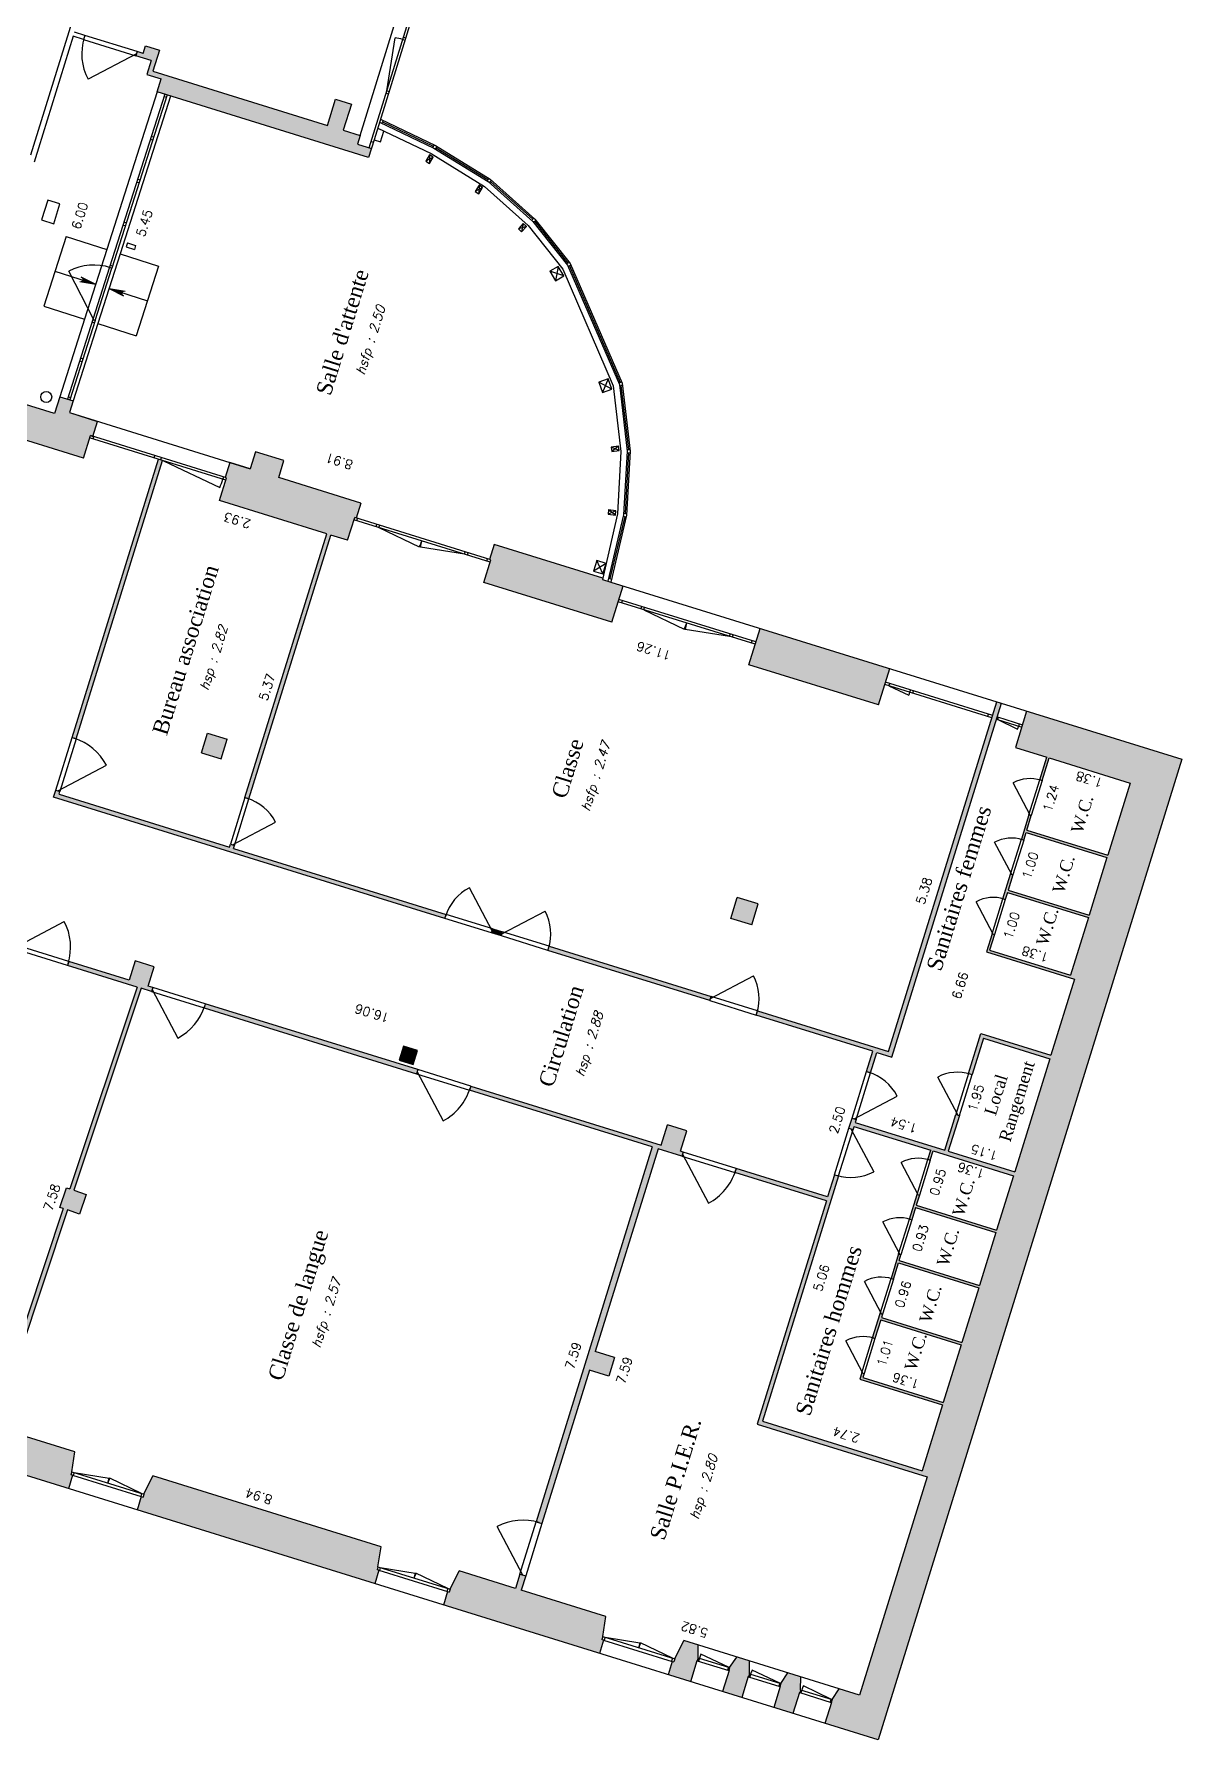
# Model space of a CAD drawing. Header units: metres. Extents: x -1642643 to 2228512, y -1236052 to 2422133.
# Drawn here: x 542925 to 561757, y -54470 to -26502 of the extents above; entities that cross this region are included whole.
import ezdxf
from ezdxf.enums import TextEntityAlignment as Align

# ---------------------------------------------------------------- set-up
doc = ezdxf.new("R2010")
doc.units = ezdxf.units.M
for name, color, linetype in [('ALTIMETRIE', 10, 'Continuous'), ('APPLAT-GRIS', 253, 'Continuous'), ('COTATION-PLANI', 4, 'Continuous'), ('ESCALIER', 100, 'Continuous'), ('FENETRE', 32, 'Continuous'), ('FENETRE-OUVRANT', 213, 'Continuous'), ('HABILLAGE', 200, 'Continuous'), ('IPN', 50, 'Continuous'), ('MUR', 130, 'Continuous'), ('PORTE', 213, 'Continuous'), ('TEXTES-PIECES', 23, 'Continuous')]:
    doc.layers.add(name, color=color, linetype=linetype)
doc.layers.add('Seuils', color=7, linetype='Continuous', plot=False)
doc.styles.add('Simplex 1.5', font='simplex.shx', dxfattribs={"height": 0.075})
doc.styles.add('Times 3.0', font='times.ttf', dxfattribs={"height": 0.15})

msp = doc.modelspace()

# ---------------------------------------------------------------- hatches: boundary and pattern name
at = {"layer": 'APPLAT-GRIS'}
for points in [[(544873.64576, -27109.68588), (544980.25197, -26765.83254), (544751.01641, -26694.76174), (544712.51973, -26818.931), (544617.00491, -26789.31816), (544596.27593, -26856.17853), (544844.61445, -26933.17191), (544773.54364, -27162.40746), (545012.33068, -27236.43955), (544944.74965, -27448.46158), (548413.62248, -28523.92994), (548458.78949, -28378.24586), (548229.55394, -28307.17506), (548273.97319, -28163.90283), (547996.98023, -28078.02561), (548130.23799, -27648.20894), (547872.34798, -27568.25428), (547739.09022, -27998.07095)], [(528606.90125, -28180.67748), (528432.18552, -28744.2149), (530824.83164, -29486.01643), (530922.554, -29170.81754), (532116.4892, -29540.97799), (532018.76684, -29856.17688), (535481.17889, -30929.64218), (535267.96648, -31617.34885), (535382.58425, -31652.88425), (535477.34533, -31347.23684), (535802.0957, -31447.92048), (535813.94084, -31409.71456), (535794.83787, -31403.79199), (535910.32793, -31031.28421), (537343.05016, -31475.47675), (537227.5601, -31847.98453), (537208.45714, -31842.06196), (537196.61201, -31880.26789), (538486.06201, -32280.04117), (538613.39721, -31869.32747), (543732.99131, -33456.57547), (543848.48137, -33084.06769), (543891.46304, -33097.39346), (543967.70865, -32851.4668), (543504.60769, -32707.88978), (543565.55865, -32517.39504), (543346.39522, -32449.44694), (543258.87393, -32723.2865)], [(544963.71106, -33471.70507), (543548.21751, -38037.31325), (543615.07788, -38058.04223), (545030.57143, -33492.43406)], [(546938.21941, -33772.42599), (547024.09664, -33495.43303), (546556.07404, -33350.33013), (546470.19682, -33627.3231), (546135.89496, -33523.67817), (546059.64935, -33769.60483), (546083.52805, -33777.00804), (545968.03799, -34149.51582), (547725.51059, -34694.392), (546384.04913, -39021.21314), (546450.9095, -39041.94212), (547792.37096, -34715.12099), (548069.36393, -34800.99821), (548184.85399, -34428.49043), (548208.73269, -34435.89364), (548284.97831, -34189.96698)], [(550472.26758, -34868.10092), (550396.02196, -35114.02758), (550419.90067, -35121.43079), (550304.41061, -35493.93857), (552405.73655, -36145.42096), (552590.52132, -35549.40634), (552386.45261, -35486.14325), (552386.50445, -35485.92532), (552248.63318, -35443.17747), (552253.90618, -35420.46937)], [(554835.13547, -36245.25639), (554650.33471, -36841.3226), (556780.31509, -37501.68884), (556965.13103, -36905.57368)], [(554795.53378, -42518.97328), (554774.80479, -42585.83365), (556685.1011, -43178.09037), (556581.45618, -43512.39222), (556648.31655, -43533.1212), (556751.96147, -43198.81935), (557000.29999, -43275.81272), (558799.02855, -37474.09798), (558722.61615, -37450.40947), (556944.61713, -43185.26208)], [(559209.74518, -37601.42374), (559024.91325, -38197.59048), (559540.69326, -38357.49979), (559425.2032, -38730.00757), (559463.40912, -38741.85271), (559578.89918, -38369.34493), (560906.55511, -38780.96334), (560539.35595, -39965.34706), (559211.70002, -39553.72864), (559285.73211, -39314.9416), (559247.52618, -39303.09647), (559123.15227, -39704.25869), (559161.3582, -39716.10382), (559199.85488, -39591.93456), (560527.51082, -40003.55298), (560234.34374, -40949.14965), (558906.68781, -40537.53124), (558983.68118, -40289.19272), (558945.47526, -40277.34758), (558821.10134, -40678.50981), (558859.30727, -40690.35494), (558894.84267, -40575.73716), (560222.49861, -40987.35558), (559929.33153, -41932.95225), (558601.6756, -41521.33383), (558681.63026, -41263.44383), (558643.42433, -41251.5987), (558551.62454, -41547.69463), (559993.89825, -41994.84845), (559605.9701, -43246.09253), (558459.79232, -42890.7385), (558256.94439, -43545.01498), (558314.25328, -43562.78268), (558499.3335, -42965.81509), (559588.2024, -43303.40142), (559013.71338, -45156.38884), (557924.84449, -44818.80251), (558106.96343, -44231.38639), (558049.65454, -44213.61869), (557867.5356, -44801.03481), (556396.60744, -44344.99713), (556411.41386, -44297.23973), (556344.55349, -44276.51074), (556294.21167, -44438.88593), (556361.07204, -44459.61491), (556375.87846, -44411.85751), (557636.67402, -44802.74694), (557589.29348, -44955.57064), (557627.49941, -44967.41578), (557674.87995, -44814.59207), (558992.9844, -45223.24921), (558717.58503, -46111.53699), (557399.48057, -45702.87985), (557449.82239, -45540.50467), (557411.61647, -45528.65953), (557287.24256, -45929.82176), (557325.44848, -45941.66689), (557387.63544, -45741.08578), (558705.73989, -46149.74291), (558436.26309, -47018.92773), (557118.15863, -46610.2706), (557147.77147, -46514.75579), (557109.56554, -46502.91065), (556985.19163, -46904.07288), (557023.39756, -46915.91801), (557106.3135, -46648.47653), (558424.41795, -47057.13366), (558146.05729, -47954.97293), (556827.95284, -47546.31579), (556845.72054, -47489.0069), (556807.51462, -47477.16177), (556683.14071, -47878.32399), (556721.34663, -47890.16913), (556816.10771, -47584.52172), (558134.21216, -47993.17885), (557841.04509, -48938.77552), (556522.94063, -48530.11839), (556543.66962, -48463.25802), (556505.46369, -48451.41288), (556472.88957, -48556.47918), (557829.19995, -48976.98145), (557494.57491, -50056.29886), (554877.46896, -49244.90716), (556124.16935, -45223.73344), (556057.30898, -45203.00445), (555944.78021, -45565.96075), (554445.19761, -45101.03923), (554424.46862, -45167.8996), (555924.05122, -45632.82112), (554789.87961, -49291.03855), (557578.91222, -50155.73335), (556468.43087, -53737.53893), (556134.12902, -53633.89401), (556017.59446, -53807.15593), (556002.78804, -53854.91334), (556007.56378, -53856.39398), (555900.95757, -54200.24732), (556772.26003, -54470.38067), (561757.3508, -38391.20381)], [(545770.20233, -37961.92465), (545669.51869, -38286.67502), (545994.26906, -38387.35866), (546094.9527, -38062.60829)], [(546147.14644, -39785.33166), (546132.34003, -39833.08907), (543333.75594, -38965.43298), (543348.56235, -38917.67557), (543281.70198, -38896.94659), (543246.16658, -39011.56437), (549664.76217, -41001.54693), (549685.49116, -40934.68656), (546199.2004, -39853.81805), (546214.00681, -39806.06065)], [(554462.05053, -40656.69271), (554355.44432, -41000.54604), (554699.29765, -41107.15225), (554805.90386, -40763.29892)], [(550449.60968, -41171.58925), (550428.8807, -41238.44962), (550591.25588, -41288.79144), (550611.98487, -41221.93107)], [(551376.10339, -41458.83376), (551355.3744, -41525.69413), (554010.68627, -42348.93096), (554031.41526, -42282.07059)], [(542284.48079, -49340.03281), (543470.56753, -45781.66747), (543669.79161, -45848.07354), (543777.30619, -45525.52027), (543578.08211, -45459.1142), (544681.95745, -42147.39034), (544853.88412, -42200.69345), (544874.61311, -42133.83308), (544798.20125, -42110.14281), (544895.92361, -41794.94392), (544580.72472, -41697.22156), (544483.00236, -42012.42045), (543494.42402, -41705.9276), (543473.69504, -41772.78797), (544615.08219, -42126.65674), (543511.67409, -45436.97885), (543454.75292, -45418.00568), (543347.23834, -45740.55896), (543404.1595, -45759.53212), (542217.60553, -49319.29921), (541214.69997, -49008.36443), (541069.2202, -49308.75691), (541054.41378, -49356.51431), (541025.75934, -49347.63046), (540957.64982, -49567.31454), (543488.80732, -50352.05931), (543556.91684, -50132.37523), (543528.26239, -50123.49138), (543543.06881, -50075.73397), (543593.03376, -49745.72866)], [(545734.24644, -42400.3486), (545713.51746, -42467.20897), (549199.80822, -43548.07748), (549220.5372, -43481.21711)], [(548984.62534, -43093.98902), (548913.55453, -43323.22458), (549142.79009, -43394.29538), (549213.8609, -43165.05983)], [(552133.14637, -48100.92574), (553163.67306, -44777.01016), (553555.2838, -44898.42279), (553576.01279, -44831.56242), (553528.25538, -44816.756), (553631.9003, -44482.45415), (553316.70141, -44384.73179), (553213.05649, -44719.03364), (550089.72202, -43750.69391), (550068.99304, -43817.55428), (553068.15824, -44747.39733), (551162.57226, -50893.7757), (551258.08707, -50923.38853), (552038.3853, -48406.57315), (552353.58419, -48504.29551), (552448.34526, -48198.6481)], [(544872.93229, -50142.54066), (544727.45252, -50442.93314), (544712.64611, -50490.69054), (544683.99166, -50481.80669), (544615.88214, -50701.49077), (548512.88661, -51909.69447), (548580.99613, -51690.01039), (548552.34168, -51681.12654), (548567.1481, -51633.36914), (548617.11305, -51303.36383)], [(550919.0201, -52017.03317), (550991.57155, -51783.02187), (550896.05673, -51753.40904), (550823.50529, -51987.42033), (549897.01158, -51700.17583), (549751.53181, -52000.5683), (549736.72539, -52048.32571), (549708.07095, -52039.44186), (549639.96143, -52259.12593), (552199.75848, -53052.74993), (552267.868, -52833.06586), (552239.21356, -52824.18201), (552254.01997, -52776.4246), (552303.98492, -52446.41929)], [(553583.88345, -52843.23129), (553438.40368, -53143.62376), (553423.59727, -53191.38117), (553394.94282, -53182.49732), (553326.8333, -53402.18139), (553694.56534, -53516.19081), (553801.17155, -53172.33748), (553805.94729, -53173.81812), (553820.75371, -53126.06071), (553822.67049, -52917.26338)], [(554453.06827, -53112.70809), (554336.53371, -53285.97002), (554321.72729, -53333.72743), (554326.50303, -53335.20807), (554219.89682, -53679.06141), (554535.09571, -53776.78377), (554641.70192, -53432.93043), (554646.47766, -53434.41107), (554661.28408, -53386.65367), (554663.20086, -53177.85633)], [(555293.59865, -53373.30105), (555177.06408, -53546.56298), (555162.25767, -53594.32039), (555167.03341, -53595.80103), (555060.4272, -53939.65436), (555375.62609, -54037.37672), (555482.2323, -53693.52339), (555487.00804, -53695.00403), (555501.81446, -53647.24662), (555503.73124, -53438.44929)]]:
    msp.add_hatch(color=256, dxfattribs=at).paths.add_polyline_path(points)
at = {"layer": 'ESCALIER'}
h = msp.add_hatch(color=256, dxfattribs=at)
h.paths.add_polyline_path([(543935.93075, -30604.88824), (543724.44957, -30534.95198), (543725.89733, -30537.7599), (543673.10462, -30564.97992)])
h.paths.add_polyline_path([(543935.93075, -30604.88824), (543698.67732, -30484.96719), (543724.44957, -30534.95198)])
h = msp.add_hatch(color=256, dxfattribs=at)
h.paths.add_polyline_path([(544155.07659, -30674.92898), (544366.55777, -30744.86524), (544365.11, -30742.05732), (544417.90272, -30714.83731)])
h.paths.add_polyline_path([(544155.07659, -30674.92898), (544392.33002, -30794.85004), (544366.55777, -30744.86524)])

# ---------------------------------------------------------------- linework, layer by layer
for p, q in [((543451.82015, -29820.2629), (543086.49585, -30963.3019)), ((543451.82015, -29820.2629), (544118.5929, -30033.36874)), ((544337.922, -30103.46806), (544966.59348, -30304.39643)), ((543935.93075, -30604.88824), (543269.158, -30391.7824)), ((543935.93075, -30604.88824), (543698.67732, -30484.96719)), ((543698.67732, -30484.96719), (543935.93075, -30604.88824)), ((543935.93075, -30604.88824), (543673.10462, -30564.97992)), ((544155.07659, -30674.92898), (544783.74807, -30875.85736)), ((544155.07659, -30674.92898), (544417.90272, -30714.83731)), ((544155.07659, -30674.92898), (544392.33002, -30794.85004)), ((544392.33002, -30794.85004), (544155.07659, -30674.92898)), ((543086.49585, -30963.3019), (543753.2686, -31176.40774)), ((543972.23117, -31246.38991), (544600.90266, -31447.31828))]:
    msp.add_line(p, q, dxfattribs=at)
at = {"layer": 'ESCALIER', "flags": 128}
for points in [[(544944.74965, -27448.46158), (544118.5929, -30033.36874)], [(545165.52118, -27516.90825), (544337.922, -30103.46806)], [(544118.5929, -30033.36874), (543753.2686, -31176.40774)], [(544337.922, -30103.46806), (543972.23117, -31246.38991)], [(544966.59348, -30304.39643), (544600.90266, -31447.31828)], [(543753.2686, -31176.40774), (543346.39522, -32449.44694)], [(543972.23117, -31246.38991), (543565.55865, -32517.39504)]]:
    msp.add_lwpolyline(points, dxfattribs=at)
at = {"layer": 'FENETRE'}
for p, q in [((548420.58357, -28366.40073), (549504.41336, -24870.55849)), ((549542.61928, -24882.40362), (548502.46099, -28237.3855)), ((548983.22745, -26551.61924), (549021.43337, -26563.46437)), ((548971.38231, -26589.82516), (549009.58824, -26601.6703)), ((545056.74568, -27525.06248), (545094.95306, -27536.90806)), ((548698.94422, -27468.56146), (548737.15015, -27480.4066)), ((548710.78936, -27430.35554), (548748.99528, -27442.20067)), ((548592.81889, -27945.94032), (549485.909, -28373.59704)), ((548453.15768, -28261.33443), (548491.36361, -28273.17957)), ((549485.909, -28373.59704), (550377.24009, -28920.64005)), ((550377.24009, -28920.64005), (551105.94168, -29572.52791)), ((551105.94168, -29572.52791), (551676.57868, -30290.45632)), ((551676.57868, -30290.45632), (552527.94631, -32247.75218)), ((543671.50517, -31859.24978), (543709.54615, -31871.04377)), ((552527.94631, -32247.75218), (552654.19802, -33342.54533)), ((552573.79665, -32227.8086), (552704.02091, -33338.11313)), ((543482.74713, -32449.84234), (543520.9545, -32461.68792)), ((546071.68292, -33815.21397), (543836.63624, -33122.27361)), ((546083.52805, -33777.00804), (543848.48137, -33084.06769)), ((552654.19802, -33342.54533), (552597.50398, -34382.88161)), ((552704.02091, -33338.11313), (552647.19279, -34389.95345)), ((552597.50398, -34382.88161), (552338.62184, -35471.08008)), ((552647.19279, -34389.95345), (552386.50445, -35485.92532)), ((550408.05553, -35159.63672), (548173.00885, -34466.69636)), ((550419.90067, -35121.43079), (548184.85399, -34428.49043)), ((548220.76626, -34481.50278), (548232.6114, -34443.29685)), ((548535.96515, -34579.22513), (548547.81029, -34541.01921)), ((548583.72256, -34594.03155), (548595.56769, -34555.82563)), ((549987.79035, -35029.34023), (549999.63548, -34991.13431)), ((550035.54775, -35044.14665), (550047.39289, -35005.94073)), ((550350.74664, -35141.86902), (550362.59178, -35103.66309)), ((554765.82477, -36468.81482), (552521.22661, -35772.91318)), ((552566.69036, -35828.88681), (552578.53549, -35790.68088)), ((554753.97963, -36507.02075), (552509.38147, -35811.1191)), ((552881.88925, -35926.60916), (552893.73439, -35888.40324)), ((552929.64666, -35941.41558), (552941.49179, -35903.20965)), ((554333.71445, -36376.72426), (554345.55958, -36338.51834)), ((554381.47185, -36391.53068), (554393.31699, -36353.32475)), ((554696.67074, -36489.25304), (554708.51588, -36451.04712)), ((558641.43262, -37712.26316), (556883.96002, -37167.38698)), ((558653.27775, -37674.05724), (556895.80515, -37129.18106)), ((556950.82039, -37188.11597), (556962.66552, -37149.91004)), ((557294.67372, -37294.72218), (557306.51886, -37256.51625)), ((557342.43113, -37309.5286), (557354.27626, -37271.32267)), ((558574.57225, -37691.53418), (558586.41738, -37653.32825)), ((558717.84447, -37735.95343), (559128.55818, -37863.28863)), ((558729.68961, -37697.74751), (559140.40331, -37825.0827)), ((558736.94743, -37741.876), (558748.79257, -37703.67007)), ((559080.80077, -37848.48221), (559092.6459, -37810.27628))]:
    msp.add_line(p, q, dxfattribs=at)
at = {"layer": 'FENETRE', "flags": 128}
for points in [[(545068.92362, -27486.95973), (544161.64098, -30325.69631)], [(545107.131, -27498.80532), (544199.74228, -30337.87378)], [(548607.78441, -27897.66972), (549509.84769, -28329.62324), (550407.22589, -28880.3776), (551142.44213, -29538.09337), (551719.80847, -30264.48808)], [(548653.36537, -27919.49618), (548631.77095, -27964.59254)], [(548642.56816, -27942.04436), (549475.29972, -28340.79835)], [(544870.38962, -28239.52974), (544832.28832, -28227.35226)], [(544885.61147, -28191.90311), (544847.51017, -28179.72564)], [(549487.26906, -28318.81145), (549463.33038, -28362.78525)], [(549531.18357, -28342.71786), (549507.24488, -28386.69166)], [(549519.21422, -28364.70476), (550370.83991, -28887.3791)], [(544645.82572, -28942.15286), (544607.72442, -28929.97538)], [(544661.04756, -28894.52624), (544622.94626, -28882.34876)], [(550385.83282, -28867.24787), (550355.84701, -28907.51033)], [(550425.93348, -28897.11318), (550395.94767, -28937.37564)], [(550410.94057, -28917.24441), (551105.49246, -29538.58234)], [(544421.26182, -29644.77598), (544383.16052, -29632.59851)], [(544436.48366, -29597.14936), (544398.38236, -29584.97188)], [(551123.74269, -29521.36508), (551087.24224, -29555.79961)], [(551158.05379, -29557.73468), (551121.55334, -29592.16922)], [(551139.80357, -29574.95195), (551682.50416, -30257.73307)], [(544161.64098, -30325.69631), (544199.74228, -30337.87378)], [(544173.81846, -30287.59501), (544211.91976, -30299.77248)], [(551704.11905, -30244.74896), (551660.88927, -30270.71719)], [(551729.86597, -30287.61031), (551686.63619, -30313.57855)], [(551708.25108, -30300.59443), (552540.89969, -32214.85522)], [(551719.80847, -30264.48808), (552573.79665, -32227.8086)], [(543887.64776, -31182.97556), (543470.56919, -32487.94508)], [(543925.74906, -31195.15303), (543508.77656, -32499.79067)], [(543875.47028, -31221.07686), (543913.57158, -31233.25433)], [(543887.64776, -31182.97556), (543925.74906, -31195.15303)], [(543686.7194, -31811.64701), (543724.8207, -31823.82448)], [(552517.97452, -32224.82702), (552563.82486, -32204.88343)], [(552530.94007, -32273.7126), (552576.83899, -32253.74788)], [(552552.88944, -32264.16525), (552676.0183, -33313.97371)], [(543893.94513, -33140.04131), (543905.79026, -33101.83539)], [(544896.85069, -33450.97609), (544908.69582, -33412.77016)], [(545001.91698, -33483.55021), (545013.76212, -33445.34428)], [(552678.06951, -33363.93406), (552623.71392, -34361.35995)], [(552650.93861, -33314.75534), (552701.09799, -33313.19208)], [(552652.49615, -33364.73108), (552702.65553, -33363.16782)], [(546023.92551, -33800.40755), (546035.77064, -33762.20163)], [(552598.86952, -34357.82403), (552648.55832, -34364.89587)], [(552616.66878, -34410.86112), (552373.90913, -35429.67244)], [(552591.84583, -34407.2329), (552641.53463, -34414.30474)], [(552349.96782, -35422.24982), (552397.85043, -35437.09506)], [(543543.06881, -50075.73397), (544727.45252, -50442.93314)], [(543556.91684, -50132.37523), (544683.99166, -50481.80669)], [(543581.27474, -50087.57911), (543566.46832, -50135.33651)], [(544689.2466, -50431.088), (544674.44018, -50478.84541)], [(548567.1481, -51633.36914), (549751.53181, -52000.5683)], [(548580.99613, -51690.01039), (549708.07095, -52039.44186)], [(548605.35403, -51645.21427), (548590.54761, -51692.97168)], [(549713.32589, -51988.72317), (549698.51947, -52036.48057)], [(552254.01997, -52776.4246), (553438.40368, -53143.62376)], [(552267.868, -52833.06586), (553394.94282, -53182.49732)], [(552292.2259, -52788.26973), (552277.41948, -52836.02714)], [(553400.19776, -53131.77863), (553385.39134, -53179.53604)], [(553820.75371, -53126.06071), (554336.53371, -53285.97002)], [(553839.85667, -53131.98328), (553825.05025, -53179.74069)], [(553805.94729, -53173.81812), (554321.72729, -53333.72743)], [(554317.43075, -53280.04746), (554302.62433, -53327.80486)], [(554661.28408, -53386.65367), (555177.06408, -53546.56298)], [(554680.38704, -53392.57623), (554665.58063, -53440.33364)], [(554646.47766, -53434.41107), (555162.25767, -53594.32039)], [(555157.96112, -53540.64041), (555143.1547, -53588.39782)], [(555487.00804, -53695.00403), (556002.78804, -53854.91334)], [(555501.81446, -53647.24662), (556017.59446, -53807.15593)], [(555520.91742, -53653.16919), (555506.111, -53700.9266)], [(555998.4915, -53801.23337), (555983.68508, -53848.99078)]]:
    msp.add_lwpolyline(points, dxfattribs=at)
at = {"layer": 'FENETRE-OUVRANT'}
for points in [[(548710.78936, -27430.35554), (548847.0354, -26560.96666)], [(545049.67439, -33498.35663), (545969.98265, -33938.16648)], [(548583.72256, -34594.03155), (549245.47139, -34910.27739)], [(549987.79035, -35029.34023), (549263.20365, -34915.775)], [(552929.64666, -35941.41558), (553591.39549, -36257.66142)], [(554333.71445, -36376.72426), (553609.12775, -36263.15902)], [(556950.82039, -37188.11597), (557275.63506, -37343.34298)], [(558736.94743, -37741.876), (559061.76211, -37897.10301)], [(543581.27474, -50087.57911), (544154.27961, -50177.38676)], [(544689.2466, -50431.088), (544165.93406, -50181.00004)], [(548605.35403, -51645.21427), (549178.3589, -51735.02193)], [(549713.32589, -51988.72317), (549190.01335, -51738.6352)], [(552292.2259, -52788.26973), (552865.23077, -52878.07739)], [(553400.19776, -53131.77863), (552876.88522, -52881.69067)], [(554317.43075, -53280.04746), (553866.29925, -53064.45439)], [(555157.96112, -53540.64041), (554706.82962, -53325.04734)], [(555998.4915, -53801.23337), (555547.36, -53585.6403)]]:
    msp.add_lwpolyline(points, dxfattribs=at)
for centre, radius, start, end in [((548710.78936, -27430.35552), 879.99998, 72.774788846, 81.093350285), ((545049.67439, -33498.35663), 1020, 334.457141227, 342.775702347), ((548702.16093, -34630.75147), 611, 332.774788996, 342.774788998), ((549869.35197, -34992.62032), 611, 162.774788998, 172.774788995), ((553048.08503, -35978.1355), 611, 332.774788996, 342.774788998), ((554215.27607, -36340.00435), 611, 162.774788998, 172.774788995), ((556950.82046, -37188.116), 359.99992, 334.45714022, 342.774790011), ((558736.94751, -37741.87603), 359.99992, 334.45714022, 342.774790011), ((543581.27474, -50087.57911), 580, 342.774789028, 351.09243721), ((544689.2466, -50431.088), 580, 154.45714082, 162.774788998), ((548605.35403, -51645.21427), 580, 342.774789028, 351.09243721), ((549713.32588, -51988.72317), 580, 154.45714082, 162.774788998), ((552292.2259, -52788.26973), 580, 342.774789028, 351.09243721), ((553400.19776, -53131.77863), 580, 154.45714082, 162.774788998), ((554317.43074, -53280.04746), 500, 154.457140759, 162.776143603), ((555157.96112, -53540.64041), 500, 154.457140759, 162.776143603), ((555998.4915, -53801.23337), 500, 154.457140759, 162.776143603)]:
    msp.add_arc(centre, radius, start, end, dxfattribs=at)
at = {"layer": 'HABILLAGE'}
for p, q in [((548562.88784, -28042.48152), (549438.03162, -28461.54463)), ((549438.03162, -28461.54463), (550317.26847, -29001.16497)), ((550317.26847, -29001.16497), (551032.94079, -29641.39699)), ((551032.94079, -29641.39699), (551602.38306, -30357.82229)), ((551602.38306, -30357.82229), (552427.4009, -32267.30529)), ((552427.4009, -32267.30529), (552553.87925, -33345.67185)), ((552553.87925, -33345.67185), (552498.12638, -34368.73792)), ((552498.12638, -34368.73792), (552248.63318, -35443.17747)), ((552248.63318, -35443.17747), (552386.50445, -35485.92532))]:
    msp.add_line(p, q, dxfattribs=at)
at = {"layer": 'IPN'}
for points in [[(549475.10329, -28519.49641), (549414.90419, -28483.77431), (549353.6663, -28586.97277), (549413.8654, -28622.69487)], [(550284.7735, -29016.42111), (550225.11359, -28979.80561), (550162.34415, -29082.07974), (550222.00406, -29118.69524)], [(551002.27823, -29654.21907), (550950.10748, -29607.54773), (550870.09948, -29696.9833), (550922.27023, -29743.65463)], [(551616.60988, -30466.38794), (551526.10788, -30310.79427), (551387.8024, -30391.24049), (551478.30439, -30546.83416)], [(552404.10276, -32326.19925), (552343.69828, -32156.63717), (552192.97643, -32210.33004), (552253.38091, -32379.89212)], [(552521.75613, -33329.32321), (552513.60194, -33259.79977), (552394.41889, -33273.77839), (552402.57309, -33343.30183)], [(552462.92108, -34387.71708), (552470.82888, -34318.16518), (552351.59705, -34304.60895), (552343.68925, -34374.16085)], [(552256.06128, -35353.56592), (552309.36438, -35181.63925), (552156.54068, -35134.25871), (552103.23758, -35306.18538)]]:
    msp.add_lwpolyline(points, close=True, dxfattribs=at)
for points in [[(549475.10329, -28519.49641), (549353.6663, -28586.97277)], [(549414.90419, -28483.77431), (549413.8654, -28622.69487)], [(550284.7735, -29016.42111), (550162.34415, -29082.07974)], [(550225.11359, -28979.80561), (550222.00406, -29118.69524)], [(550950.10748, -29607.54773), (550922.27023, -29743.65463)], [(551002.27823, -29654.21907), (550870.09948, -29696.9833)], [(551616.60988, -30466.38794), (551387.8024, -30391.24049)], [(551526.10788, -30310.79427), (551478.30439, -30546.83416)], [(552343.69828, -32156.63717), (552253.38091, -32379.89212)], [(552404.10276, -32326.19925), (552192.97643, -32210.33004)], [(552521.75613, -33329.32321), (552394.41889, -33273.77839)], [(552513.60194, -33259.79977), (552402.57309, -33343.30183)], [(552470.82888, -34318.16518), (552343.68925, -34374.16085)], [(552462.92108, -34387.71708), (552351.59705, -34304.60895)], [(552309.36438, -35181.63925), (552103.23758, -35306.18538)], [(552256.06128, -35353.56592), (552156.54068, -35134.25871)]]:
    msp.add_lwpolyline(points, dxfattribs=at)
at = {"layer": 'MUR'}
for p, q in [((545832.76629, -18916.94739), (542865.59205, -28487.42896)), ((543564.71592, -26536.35991), (542925.07867, -28599.47992)), ((543736.64259, -26589.66301), (543564.71592, -26536.35991)), ((543757.37157, -26522.80264), (543585.44491, -26469.49953)), ((544712.51973, -26818.931), (544617.00491, -26789.31816)), ((544844.61445, -26933.17191), (544596.27593, -26856.17853)), ((544873.64576, -27109.68588), (547739.09022, -27998.07095)), ((548413.62248, -28523.92994), (544944.74965, -27448.46158)), ((547739.09022, -27998.07095), (547872.34798, -27568.25428)), ((547872.34798, -27568.25428), (548130.23799, -27648.20894)), ((548130.23799, -27648.20894), (547996.98022, -28078.02561)), ((543258.87393, -32723.2865), (528606.90125, -28180.67748)), ((547996.98022, -28078.02561), (548273.97319, -28163.90283)), ((548502.46099, -28237.3855), (548413.62248, -28523.92994)), ((548229.55394, -28307.17506), (548458.78949, -28378.24586)), ((544457.58748, -29925.28935), (544591.3133, -29966.74889)), ((544436.8585, -29992.14972), (544570.58431, -30033.60926)), ((543732.99131, -33456.57547), (538613.39721, -31869.32747)), ((543346.39522, -32449.44694), (543565.55865, -32517.39504)), ((543504.60769, -32707.88978), (543967.70865, -32851.4668)), ((543891.46304, -33097.39346), (543967.70865, -32851.4668)), ((546135.89496, -33523.67817), (546059.64935, -33769.60483)), ((546470.19682, -33627.3231), (546135.89496, -33523.67817)), ((546556.07404, -33350.33013), (546470.19682, -33627.3231)), ((547024.09664, -33495.43303), (546556.07404, -33350.33013)), ((546938.21941, -33772.42599), (547024.09664, -33495.43303)), ((547725.51059, -34694.392), (545968.03799, -34149.51582)), ((548284.97831, -34189.96698), (548208.73269, -34435.89364)), ((548069.36393, -34800.99821), (547792.37096, -34715.12099)), ((550472.26758, -34868.10092), (550396.02196, -35114.02758)), ((552253.90618, -35420.46937), (550472.26758, -34868.10092)), ((550304.41061, -35493.93857), (550419.90067, -35121.43079)), ((552405.73655, -36145.42096), (550304.41061, -35493.93857)), ((552386.45261, -35486.14325), (561757.3508, -38391.20381)), ((552405.73655, -36145.42096), (552590.58663, -35549.19567)), ((554650.33471, -36841.3226), (554835.18479, -36245.09731)), ((556780.31509, -37501.68884), (554650.33471, -36841.3226)), ((556780.31509, -37501.68884), (556965.16517, -36905.46355)), ((556944.61713, -43185.26208), (558722.63778, -37450.33973)), ((557000.29999, -43275.81272), (558799.04963, -37474.03)), ((559209.76333, -37601.36519), (559024.91325, -38197.59048)), ((561757.3508, -38391.20381), (556772.26003, -54470.38067)), ((559578.89918, -38369.34493), (560906.55511, -38780.96335)), ((560906.55511, -38780.96335), (560539.35595, -39965.34706)), ((556772.26003, -54470.38067), (507018.44982, -39045.01019)), ((549664.76217, -41001.54693), (543246.16658, -39011.56437)), ((559199.85488, -39591.93456), (560527.51081, -40003.55298)), ((559211.70002, -39553.72864), (560539.35595, -39965.34706)), ((560527.51082, -40003.55298), (560234.34374, -40949.14965)), ((558983.68118, -40289.19272), (558906.68781, -40537.53124)), ((558906.68781, -40537.53124), (560234.34374, -40949.14965)), ((554355.44432, -41000.54604), (554462.05053, -40656.69271)), ((554805.90386, -40763.29892), (554462.05053, -40656.69271)), ((554699.29765, -41107.15225), (554805.90386, -40763.29892)), ((558894.84267, -40575.73716), (558859.30727, -40690.35494)), ((558894.84267, -40575.73716), (560222.49861, -40987.35558)), ((554699.29765, -41107.15225), (554355.44432, -41000.54604)), ((560222.49861, -40987.35558), (559929.33153, -41932.95225)), ((550591.25588, -41288.79144), (550428.8807, -41238.44962)), ((558643.42433, -41251.5987), (558551.62454, -41547.69463)), ((558681.63026, -41263.44383), (558601.6756, -41521.33383)), ((554010.68627, -42348.93096), (551355.3744, -41525.69413)), ((558551.62454, -41547.69463), (559993.89825, -41994.84845)), ((558601.6756, -41521.33383), (559929.33153, -41932.95225)), ((544615.08219, -42126.65674), (543473.69504, -41772.78797)), ((544483.00236, -42012.42045), (543494.42402, -41705.9276)), ((544580.72472, -41697.22156), (544483.00236, -42012.42045)), ((544895.92361, -41794.94392), (544580.72472, -41697.22156)), ((544798.20125, -42110.14281), (544895.92361, -41794.94392)), ((544853.88412, -42200.69345), (544681.95745, -42147.39034)), ((544874.61311, -42133.83308), (544798.20125, -42110.14281)), ((559993.89825, -41994.84845), (559605.9701, -43246.09253)), ((556685.1011, -43178.09037), (554774.80479, -42585.83365)), ((554795.53378, -42518.97328), (556944.61713, -43185.26208)), ((558256.94439, -43545.01498), (558459.79232, -42890.7385)), ((558499.3335, -42965.81509), (558314.25328, -43562.78268)), ((558459.79232, -42890.7385), (559605.9701, -43246.09253)), ((556648.31655, -43533.1212), (556751.96147, -43198.81935)), ((556751.96147, -43198.81935), (557000.29999, -43275.81272)), ((559588.2024, -43303.40142), (559013.71338, -45156.38884)), ((553631.9003, -44482.45415), (553316.70141, -44384.73179)), ((556294.21167, -44438.88593), (556344.55349, -44276.51074)), ((557867.5356, -44801.03481), (558049.65454, -44213.61869)), ((558106.96343, -44231.38639), (557924.84449, -44818.80251)), ((553068.15824, -44747.39733), (551162.57226, -50893.7757)), ((553163.67306, -44777.01016), (552133.14637, -48100.92574)), ((553576.01279, -44831.56242), (553528.25538, -44816.756)), ((555924.05122, -45632.82112), (554424.46862, -45167.8996)), ((555944.78021, -45565.96075), (554445.1976, -45101.03923)), ((556124.16935, -45223.73344), (554877.46896, -49244.90716)), ((556057.30898, -45203.00445), (555944.78021, -45565.96075)), ((558992.9844, -45223.24921), (558717.58503, -46111.53699)), ((543347.23834, -45740.55896), (543454.75292, -45418.00568)), ((543454.75292, -45418.00568), (543511.67409, -45436.97885)), ((543578.08211, -45459.1142), (543777.30619, -45525.52027)), ((543404.1595, -45759.53212), (543347.23834, -45740.55896)), ((543669.79161, -45848.07354), (543470.56753, -45781.66747)), ((557387.63544, -45741.08578), (558705.73989, -46149.74291)), ((557399.48057, -45702.87985), (558717.58503, -46111.53699)), ((558705.73989, -46149.74291), (558436.26309, -47018.92773)), ((557106.3135, -46648.47653), (558424.41795, -47057.13366)), ((557118.15863, -46610.2706), (558436.26309, -47018.92773)), ((558424.41795, -47057.13366), (558146.05729, -47954.97293)), ((556827.95284, -47546.31579), (558146.0573, -47954.97293)), ((556816.10771, -47584.52172), (556721.34663, -47890.16913)), ((556816.10771, -47584.52172), (558134.21216, -47993.17885)), ((552448.34526, -48198.6481), (552133.14637, -48100.92574)), ((558134.21216, -47993.17885), (557841.04508, -48938.77552)), ((552448.34526, -48198.6481), (552353.58419, -48504.29551)), ((552038.3853, -48406.57315), (551258.08707, -50923.38853)), ((552353.58419, -48504.29551), (552038.3853, -48406.57315)), ((556505.46369, -48451.41288), (556472.88957, -48556.47918)), ((556472.88957, -48556.47918), (557829.19995, -48976.98145)), ((556543.66962, -48463.25802), (556522.94063, -48530.11839)), ((556522.94063, -48530.11839), (557841.04509, -48938.77552)), ((557829.19995, -48976.98145), (557494.57491, -50056.29886)), ((543593.03376, -49745.72866), (542284.48079, -49340.03281)), ((548617.11305, -51303.36383), (544872.93229, -50142.54066)), ((557578.91222, -50155.73335), (556468.43087, -53737.53893)), ((550823.50529, -51987.42033), (549897.01158, -51700.17583)), ((550896.05673, -51753.40904), (550823.50529, -51987.42033)), ((550991.57155, -51783.02187), (550919.0201, -52017.03317)), ((552303.98492, -52446.41929), (550919.0201, -52017.03317)), ((556468.43087, -53737.53893), (553583.88345, -52843.23129))]:
    msp.add_line(p, q, dxfattribs=at)
at = {"layer": 'MUR', "color": 0}
msp.add_line((548273.97319, -28163.90283), (550749.60626, -20178.86427), dxfattribs=at)
at = {"layer": 'MUR', "flags": 128}
for points in [[(543757.37157, -26522.80264), (543736.64259, -26589.66301)], [(544617.00491, -26789.31816), (544596.27593, -26856.17854)], [(544712.51973, -26818.931), (544751.01641, -26694.76174)], [(544751.01641, -26694.76174), (544980.25197, -26765.83254)], [(544980.25197, -26765.83254), (544873.64576, -27109.68588)], [(544844.61445, -26933.17191), (544773.54364, -27162.40746), (545012.33068, -27236.43955)], [(544944.74965, -27448.46158), (545012.33068, -27236.43955)], [(548273.97319, -28163.90283), (548229.55394, -28307.17506)], [(548502.46099, -28237.3855), (548607.52729, -28269.95961)], [(548607.52729, -28269.95961), (548663.16594, -28090.49975)], [(544457.58748, -29925.28935), (544436.8585, -29992.14972)], [(544591.3133, -29966.74889), (544570.58431, -30033.60926)], [(543346.39522, -32449.44694), (543258.87393, -32723.2865)], [(543565.55865, -32517.39504), (543504.60769, -32707.88978)], [(543504.60769, -32707.88978), (546470.19682, -33627.3231)], [(543732.99131, -33456.57547), (543848.48137, -33084.06769)], [(543848.48137, -33084.06769), (543891.46304, -33097.39346)], [(543548.2175, -38037.31325), (544963.71106, -33471.70507)], [(543615.07788, -38058.04223), (545030.57143, -33492.43406)], [(545968.03799, -34149.51582), (546083.52805, -33777.00804)], [(548284.97831, -34189.96698), (546938.21941, -33772.42599)], [(548069.36393, -34800.99821), (548184.85399, -34428.49043)], [(546384.04913, -39021.21314), (547725.51059, -34694.392)], [(546450.9095, -39041.94212), (547792.37096, -34715.12099)], [(545669.51869, -38286.67502), (545770.20233, -37961.92465)], [(545770.20233, -37961.92465), (546094.9527, -38062.60829)], [(543548.2175, -38037.31325), (543615.07788, -38058.04223)], [(545669.51869, -38286.67502), (545994.26906, -38387.35866)], [(545994.26906, -38387.35866), (546094.9527, -38062.60829)], [(559024.91325, -38197.59048), (559540.69326, -38357.49979)], [(559425.2032, -38730.00757), (559540.69326, -38357.49979)], [(559463.40912, -38741.85271), (559578.89918, -38369.34493)], [(559425.2032, -38730.00757), (559463.40912, -38741.85271)], [(543246.16658, -39011.56437), (543281.70198, -38896.94659)], [(543281.70198, -38896.94659), (543348.56235, -38917.67557)], [(543333.75594, -38965.43298), (543348.56235, -38917.67557)], [(543333.75594, -38965.43298), (546132.34003, -39833.08907)], [(546384.04913, -39021.21314), (546450.9095, -39041.94212)], [(559247.52618, -39303.09647), (559123.15227, -39704.25869)], [(559211.70002, -39553.72864), (559285.73211, -39314.9416)], [(559247.52618, -39303.09647), (559285.73211, -39314.9416)], [(559123.15227, -39704.25869), (559161.3582, -39716.10382)], [(559161.3582, -39716.10382), (559199.85488, -39591.93456)], [(546132.34003, -39833.08907), (546147.14644, -39785.33166)], [(546147.14644, -39785.33166), (546214.00681, -39806.06065)], [(546199.2004, -39853.81805), (546214.00681, -39806.06065)], [(546199.2004, -39853.81805), (549685.49116, -40934.68656)], [(558821.00261, -40678.82828), (558945.47525, -40277.34758)], [(558945.47525, -40277.34758), (558983.68118, -40289.19272)], [(558821.10134, -40678.50981), (558859.30727, -40690.35494)], [(549664.76217, -41001.54693), (549685.49116, -40934.68656)], [(550428.8807, -41238.44962), (550449.60968, -41171.58925)], [(550449.60968, -41171.58925), (550611.98487, -41221.93107)], [(550591.25588, -41288.79144), (550611.98487, -41221.93107)], [(558643.42433, -41251.5987), (558681.63026, -41263.44383)], [(551355.3744, -41525.69413), (551376.10339, -41458.83376)], [(551376.10339, -41458.83376), (554031.41526, -42282.07059)], [(543494.42402, -41705.9276), (543473.69504, -41772.78797)], [(544615.08219, -42126.65674), (543511.67409, -45436.97885)], [(544681.95745, -42147.39034), (543578.08211, -45459.1142)], [(544874.61311, -42133.83308), (544853.88412, -42200.69345)], [(545734.24644, -42400.3486), (545713.51746, -42467.20897)], [(545713.51746, -42467.20897), (549199.80822, -43548.07748)], [(549220.5372, -43481.21711), (545734.24644, -42400.3486)], [(554010.68627, -42348.93096), (554031.41526, -42282.07059)], [(554774.80479, -42585.83365), (554795.53378, -42518.97328)], [(558499.3335, -42965.81509), (559588.2024, -43303.40142)], [(556581.45618, -43512.39222), (556685.1011, -43178.09037)], [(549220.5372, -43481.21711), (549199.80822, -43548.07748)], [(556581.45618, -43512.39222), (556648.31655, -43533.1212)], [(558256.94439, -43545.01498), (558314.25328, -43562.78268)], [(550089.72202, -43750.69391), (550068.99304, -43817.55428)], [(553068.15824, -44747.39733), (550068.99304, -43817.55428)], [(550089.72202, -43750.69391), (553213.05649, -44719.03364)], [(553213.05649, -44719.03364), (553316.70141, -44384.73179)], [(556294.21167, -44438.88593), (556361.07204, -44459.61491)], [(556344.55349, -44276.51074), (556411.41386, -44297.23973)], [(556375.87846, -44411.85751), (556361.07204, -44459.61491)], [(556375.87846, -44411.85751), (557636.67402, -44802.74694)], [(556411.41386, -44297.23973), (556396.60744, -44344.99713)], [(556396.60744, -44344.99713), (557867.5356, -44801.03481)], [(558049.65454, -44213.61869), (558106.96343, -44231.38639)], [(553528.25538, -44816.756), (553631.9003, -44482.45415)], [(553555.2838, -44898.42279), (553163.67306, -44777.01016)], [(553576.01279, -44831.56242), (553555.2838, -44898.42279)], [(557589.29348, -44955.57064), (557636.67402, -44802.74694)], [(557589.29348, -44955.57064), (557627.49941, -44967.41578)], [(557627.49941, -44967.41578), (557674.87995, -44814.59207)], [(557674.87995, -44814.59207), (558992.9844, -45223.24921)], [(557924.84449, -44818.80251), (559013.71338, -45156.38884)], [(554445.1976, -45101.03923), (554424.46862, -45167.8996)], [(556057.30898, -45203.00445), (556124.16935, -45223.73344)], [(543777.30619, -45525.52027), (543669.79161, -45848.07354)], [(557287.24256, -45929.82176), (557411.61647, -45528.65953)], [(557449.82239, -45540.50467), (557399.48057, -45702.87985)], [(557411.61647, -45528.65953), (557449.82239, -45540.50467)], [(543404.1595, -45759.53212), (542217.60553, -49319.29921)], [(543470.56753, -45781.66747), (542284.48079, -49340.03281)], [(555924.05122, -45632.82112), (554789.87961, -49291.03855)], [(557387.63544, -45741.08578), (557325.44848, -45941.66689)], [(557287.24256, -45929.82176), (557325.44848, -45941.66689)], [(557109.56554, -46502.91065), (556985.19163, -46904.07288)], [(557023.39756, -46915.91801), (557106.3135, -46648.47653)], [(557109.56554, -46502.91065), (557147.77147, -46514.75579)], [(557118.15863, -46610.2706), (557147.77147, -46514.75579)], [(556985.19163, -46904.07288), (557023.39756, -46915.91801)], [(556683.04197, -47878.64246), (556807.51462, -47477.16177)], [(556807.51462, -47477.16177), (556845.72054, -47489.0069)], [(556845.72054, -47489.0069), (556827.95284, -47546.31579)], [(556683.14071, -47878.32399), (556721.34663, -47890.16913)], [(556505.46369, -48451.41288), (556543.66962, -48463.25802)], [(554789.87961, -49291.03855), (557578.91222, -50155.73335)], [(554877.46897, -49244.90716), (557494.57491, -50056.29886)], [(543543.06881, -50075.73397), (543593.03376, -49745.72866)], [(543556.91684, -50132.37523), (543488.80732, -50352.05931)], [(543543.06881, -50075.73397), (543528.26239, -50123.49138)], [(543556.91684, -50132.37523), (543528.26239, -50123.49138)], [(544727.45252, -50442.93314), (544872.93229, -50142.54066)], [(544683.99166, -50481.80669), (544615.88214, -50701.49077)], [(544683.99166, -50481.80669), (544712.64611, -50490.69054)], [(544727.45252, -50442.93314), (544712.64611, -50490.69054)], [(551162.57226, -50893.7757), (551258.08707, -50923.38853)], [(548567.1481, -51633.36914), (548617.11305, -51303.36383)], [(548580.99613, -51690.01039), (548512.88661, -51909.69447)], [(548567.1481, -51633.36914), (548552.34168, -51681.12654)], [(548580.99613, -51690.01039), (548552.34168, -51681.12654)], [(549751.53181, -52000.5683), (549897.01158, -51700.17583)], [(549751.53181, -52000.5683), (549736.72539, -52048.32571)], [(550896.05673, -51753.40904), (550991.57155, -51783.02187)], [(549708.07095, -52039.44186), (549639.96143, -52259.12593)], [(549708.07095, -52039.44186), (549736.72539, -52048.32571)], [(552254.01997, -52776.4246), (552303.98492, -52446.41929)], [(552267.868, -52833.06586), (552199.75848, -53052.74993)], [(552254.01997, -52776.4246), (552239.21356, -52824.18201)], [(552267.868, -52833.06586), (552239.21356, -52824.18201)], [(553438.40368, -53143.62376), (553583.88345, -52843.23129)], [(553820.75371, -53126.06071), (553805.94729, -53173.81812)], [(553820.75371, -53126.06071), (553822.67049, -52917.26338)], [(554336.53371, -53285.97002), (554453.06827, -53112.70809)], [(553394.94282, -53182.49732), (553326.8333, -53402.18139)], [(553394.94282, -53182.49732), (553423.59727, -53191.38117)], [(553438.40368, -53143.62376), (553423.59727, -53191.38117)], [(553801.17155, -53172.33748), (553694.56534, -53516.19081)], [(553801.17155, -53172.33748), (553805.94729, -53173.81812)], [(554326.50303, -53335.20807), (554219.89682, -53679.06141)], [(554336.53371, -53285.97002), (554321.72729, -53333.72743)], [(554326.50303, -53335.20807), (554321.72729, -53333.72743)], [(554661.28408, -53386.65367), (554646.47766, -53434.41107)], [(554661.28408, -53386.65367), (554663.20086, -53177.85633)], [(555177.06408, -53546.56298), (555293.59865, -53373.30105)], [(554641.70192, -53432.93043), (554535.09571, -53776.78377)], [(554641.70192, -53432.93043), (554646.47766, -53434.41107)], [(555167.03341, -53595.80103), (555060.4272, -53939.65436)], [(555177.06408, -53546.56298), (555162.25767, -53594.32039)], [(555167.03341, -53595.80103), (555162.25767, -53594.32039)], [(555482.2323, -53693.52339), (555375.62609, -54037.37672)], [(555482.2323, -53693.52339), (555487.00804, -53695.00403)], [(555501.81446, -53647.24662), (555487.00804, -53695.00403)], [(555501.81446, -53647.24662), (555503.73124, -53438.44929)], [(556017.59446, -53807.15593), (556134.12902, -53633.89401)], [(556007.56378, -53856.39398), (555900.95757, -54200.24732)], [(556017.59446, -53807.15593), (556002.78804, -53854.91334)], [(556007.56378, -53856.39398), (556002.78804, -53854.91334)]]:
    msp.add_lwpolyline(points, dxfattribs=at)
for points in [[(543248.93769, -29610.74067), (543349.62133, -29285.9903), (543149.04022, -29223.80334), (543048.35658, -29548.55371), (543248.93769, -29610.74067)], [(549142.79009, -43394.29538), (549213.8609, -43165.05983), (548984.62534, -43093.98902), (548913.55453, -43323.22458), (549142.79009, -43394.29538)]]:
    msp.add_lwpolyline(points, close=True, dxfattribs=at)
at = {"layer": 'MUR'}
msp.add_circle((543123.80682, -32451.08035), 90, dxfattribs=at)
at = {"layer": 'PORTE'}
for p, q in [((544606.64042, -26822.74835), (543810.33292, -27242.14598)), ((543906.69841, -31189.0643), (543494.2529, -30389.13386)), ((543315.13217, -38907.31108), (544111.43966, -38487.91345)), ((559266.62914, -39309.01903), (558987.03072, -38778.14737)), ((546180.57663, -39795.69615), (546888.40551, -39422.89826)), ((558964.57822, -40283.27015), (558684.9798, -39752.39848)), ((550439.24519, -41205.01943), (550066.44729, -40497.19055)), ((558662.52729, -41257.52127), (558382.92887, -40726.6496)), ((542624.42619, -41472.84226), (543420.73369, -41053.44464)), ((550601.62037, -41255.36126), (551309.44926, -40882.56336)), ((554021.05076, -42315.50078), (554728.87965, -41942.70289)), ((544864.24861, -42167.26326), (545283.64624, -42963.57076)), ((549210.17271, -43514.64729), (549634.23032, -44319.80265)), ((558078.30898, -44222.50254), (557752.11083, -43603.15227)), ((556377.98368, -44286.87523), (557085.81256, -43914.07734)), ((556327.64185, -44449.25042), (556700.43975, -45157.07931)), ((553565.64829, -44864.99261), (553989.7059, -45670.14796)), ((557430.71943, -45534.5821), (557151.12101, -45003.71044)), ((557128.66851, -46508.83322), (556849.07009, -45977.96155)), ((556826.61758, -47483.08433), (556547.01916, -46952.21267)), ((556524.56665, -48457.33545), (556244.96824, -47926.46379)), ((550943.81414, -51768.21545), (550524.41651, -50971.90796))]:
    msp.add_line(p, q, dxfattribs=at)
for centre, radius, start, end in [((544606.64042, -26822.74835), 900, 162.77478878, 207.774788743), ((543906.69841, -31189.06429), 900, 72.275709538, 117.275709497), ((543315.13217, -38907.31108), 900, 27.774789024, 72.774789024), ((559266.62914, -39309.01903), 600, 72.774788986, 117.774788884), ((546180.57663, -39795.69615), 800, 27.774789035, 72.774788885), ((558964.57822, -40283.27015), 600, 72.774788986, 117.774788884), ((550439.24519, -41205.01943), 800, 117.774789023, 162.774788877), ((558662.52729, -41257.52127), 600, 72.774788986, 117.774788884), ((542624.42619, -41472.84226), 900, 342.774788975, 27.774788912), ((550601.62037, -41255.36126), 800, 342.774789073, 27.774788926), ((554021.05076, -42315.50078), 800, 342.774789073, 27.774788926), ((544864.24861, -42167.26326), 900, 297.774789041, 342.77478898), ((556377.98368, -44286.87523), 800, 27.774789024, 72.774788874), ((558078.30898, -44222.50254), 700, 72.774789002, 117.774788927), ((549210.17271, -43514.64729), 910, 297.774789005, 342.775782244), ((557430.71943, -45534.5821), 600, 72.774788986, 117.774788884), ((553565.64829, -44864.99261), 910, 297.774789005, 342.775782244), ((556327.64185, -44449.25042), 800, 252.77478907, 297.774788927), ((557128.66851, -46508.83322), 600, 72.774788986, 117.774788884), ((556826.61758, -47483.08433), 600, 72.774788986, 117.774788884), ((556524.56665, -48457.33545), 600, 72.774788986, 117.774788884), ((550943.81414, -51768.21545), 900, 72.77478898, 117.774788921)]:
    msp.add_arc(centre, radius, start, end, dxfattribs=at)
at = {"layer": 'Seuils', "flags": 128}
for points in [[(544617.00491, -26789.31816), (543757.37157, -26522.80264)], [(543736.64259, -26589.66301), (544596.27593, -26856.17853)], [(544161.64098, -30325.69631), (543887.64776, -31182.97556)], [(543925.74906, -31195.15303), (544199.74228, -30337.87378)], [(543281.70198, -38896.94659), (543548.2175, -38037.31325)], [(543615.07788, -38058.04223), (543348.56235, -38917.67557)], [(559247.52618, -39303.09647), (559425.2032, -38730.00757)], [(559463.40912, -38741.85271), (559285.73211, -39314.9416)], [(546384.04913, -39021.21314), (546147.14644, -39785.33166)], [(546214.00681, -39806.06065), (546450.9095, -39041.94212)], [(558945.47525, -40277.34758), (559123.15227, -39704.25869)], [(559161.3582, -39716.10382), (558983.68118, -40289.19272)], [(558643.42433, -41251.5987), (558821.10134, -40678.50981)], [(558859.30727, -40690.35494), (558681.63026, -41263.44383)], [(550428.8807, -41238.44962), (549664.76217, -41001.54693)], [(550449.60968, -41171.58925), (549685.49116, -40934.68656)], [(551355.3744, -41525.69413), (550591.25588, -41288.79144)], [(551376.10339, -41458.83376), (550611.98487, -41221.93107)], [(543473.69504, -41772.78797), (542614.0617, -41506.27245)], [(543494.42402, -41705.9276), (542634.79068, -41439.41208)], [(544853.88412, -42200.69345), (545713.51746, -42467.20897)], [(545734.24644, -42400.3486), (544874.61311, -42133.83308)], [(554010.68627, -42348.93096), (554774.80479, -42585.83365)], [(554795.53378, -42518.97328), (554031.41526, -42282.07059)], [(549199.80822, -43548.07748), (550068.99304, -43817.55428)], [(550089.72202, -43750.69391), (549220.5372, -43481.21711)], [(556344.55349, -44276.51074), (556581.45618, -43512.39222)], [(556411.41386, -44297.23973), (556648.31655, -43533.1212)], [(558256.94439, -43545.01498), (558049.65454, -44213.61869)], [(558106.96343, -44231.38639), (558314.25328, -43562.78268)], [(556057.30898, -45203.00445), (556294.21167, -44438.88593)], [(556124.16935, -45223.73344), (556361.07204, -44459.61491)], [(553555.2838, -44898.42279), (554424.46862, -45167.8996)], [(554445.1976, -45101.03923), (553576.01279, -44831.56242)], [(557411.61647, -45528.65953), (557589.29348, -44955.57064)], [(557627.49941, -44967.41578), (557449.82239, -45540.50467)], [(557109.56554, -46502.91065), (557287.24256, -45929.82176)], [(557325.44848, -45941.66689), (557147.77147, -46514.75579)], [(556807.51462, -47477.16177), (556985.19163, -46904.07288)], [(557023.39756, -46915.91801), (556845.72054, -47489.0069)], [(556505.46369, -48451.41288), (556683.14071, -47878.32399)], [(556721.34663, -47890.16913), (556543.66962, -48463.25802)], [(550896.05673, -51753.40904), (551162.57226, -50893.7757)], [(551258.08707, -50923.38853), (550991.57155, -51783.02187)]]:
    msp.add_lwpolyline(points, dxfattribs=at)

# ---------------------------------------------------------------- texts
at = {"layer": 'ALTIMETRIE', "style": 'Simplex 1.5', "oblique": 15.00003}
for s, p in [('hsfp : 2.50', (548444.08176, -31518.80376)), ('hsp : 2.82', (545870.44472, -36728.32405)), ('hsfp : 2.47', (552138.50575, -38671.63579)), ('hsp : 2.88', (552032.83476, -43060.12966)), ('hsfp : 2.57', (547717.68291, -47471.00197)), ('hsp : 2.80', (553910.74757, -50320.83124))]:
    msp.add_text(s, height=153, rotation=72.774789002, dxfattribs=at).set_placement(p, align=Align.MIDDLE_CENTER)
at = {"layer": 'COTATION-PLANI', "style": 'Simplex 1.5'}
for s, rotation, p in [('6.00', 72.774789002, (543745.5729, -29502.02503)), ('2.93', 162.774788998, (546281.79929, -34403.83618)), ('5.38', 72.774789002, (557597.93019, -40571.4943)), ('1.38', 162.774788999, (559372.88095, -41515.87887)), ('2.50', 72.774788997, (556171.66843, -44327.6063)), ('1.54', 162.774788999, (557217.0504, -44317.24678)), ('7.58', 71.565558976, (543288.91453, -45598.2349)), ('7.59', 72.774789002, (551842.90077, -48192.87083)), ('1.36', 162.774788999, (557251.47451, -48510.33715)), ('2.74', 162.774788999, (556271.86631, -49395.95823)), ('8.94', 162.774788999, (546634.40035, -50404.37656))]:
    msp.add_text(s, height=150, rotation=rotation, dxfattribs=at).set_placement(p, align=Align.CENTER)
for s, rotation, p in [('5.45', 72.257336826, (544663.15519, -29578.83593)), ('8.91', 162.774788999, (547909.07755, -33578.93354)), ('11.26', 162.774788999, (553070.18237, -36686.92871)), ('5.37', 72.774789002, (546675.82895, -37185.27207)), ('1.24', 72.77478898, (559538.57182, -39005.95604)), ('1.38', 162.774788999, (560216.71195, -38794.1415)), ('1.00', 72.774789002, (559196.54357, -40109.15215)), ('1.00', 72.774789008, (558891.53136, -41092.95475)), ('6.66', 72.774788997, (558045.40832, -42079.3711)), ('16.06', 162.774788999, (548448.51798, -42628.18411)), ('1.95', 72.774788991, (558306.6731, -43921.63308)), ('1.15', 162.774788999, (558493.37295, -44909.88155)), ('1.36', 162.774788999, (558275.87523, -45206.18059)), ('0.95', 72.77478893, (557680.45248, -45303.15522)), ('0.93', 72.774789024, (557396.16926, -46220.09744)), ('5.06', 72.774789019, (555769.94594, -46872.80159)), ('0.96', 72.774789002, (557110.40539, -47141.81541)), ('1.01', 72.774788997, (556812.79639, -48101.73931)), ('7.59', 72.774789002, (552537.58454, -48388.89625)), ('5.82', 162.774788999, (553738.14474, -52734.01383))]:
    msp.add_text(s, height=150, rotation=rotation, dxfattribs=at).set_placement(p, align=Align.TOP_CENTER)
at = {"layer": 'TEXTES-PIECES', "style": 'Times 3.0', "width": 0.99}
for s, height, p in [("Salle d'attente", 255, (547982.70414, -31387.50311)), ('Bureau association', 255, (545409.0671, -36597.0234)), ('Classe', 255, (551677.12813, -38540.33514)), ('W.C.', 200, (560120.64003, -39290.45689)), ('Sanitaires femmes ', 255, (558112.44849, -40459.13943)), ('W.C.', 200, (559815.62782, -40274.25949)), ('W.C.', 200, (559548.99465, -41134.27229)), ('Circulation', 255, (551571.45714, -42928.82901)), ('Rangement', 200, (559047.57036, -43998.47302)), ('Local', 200, (558707.31275, -43892.98161)), ('W.C.', 200, (558173.46296, -45570.98536)), ('Classe de langue', 255, (547256.30529, -47339.70132)), ('W.C.', 200, (557919.42853, -46390.36151)), ('Sanitaires hommes ', 255, (555975.79462, -47711.45666)), ('W.C.', 200, (557631.50747, -47319.03741)), ('W.C.', 200, (557389.08029, -48100.97491)), ('Salle P.I.E.R.', 255, (553449.36995, -50189.53059))]:
    msp.add_text(s, height=height, rotation=72.768463323, dxfattribs=at).set_placement(p, align=Align.MIDDLE_CENTER)

doc.saveas('drawing.dxf')
